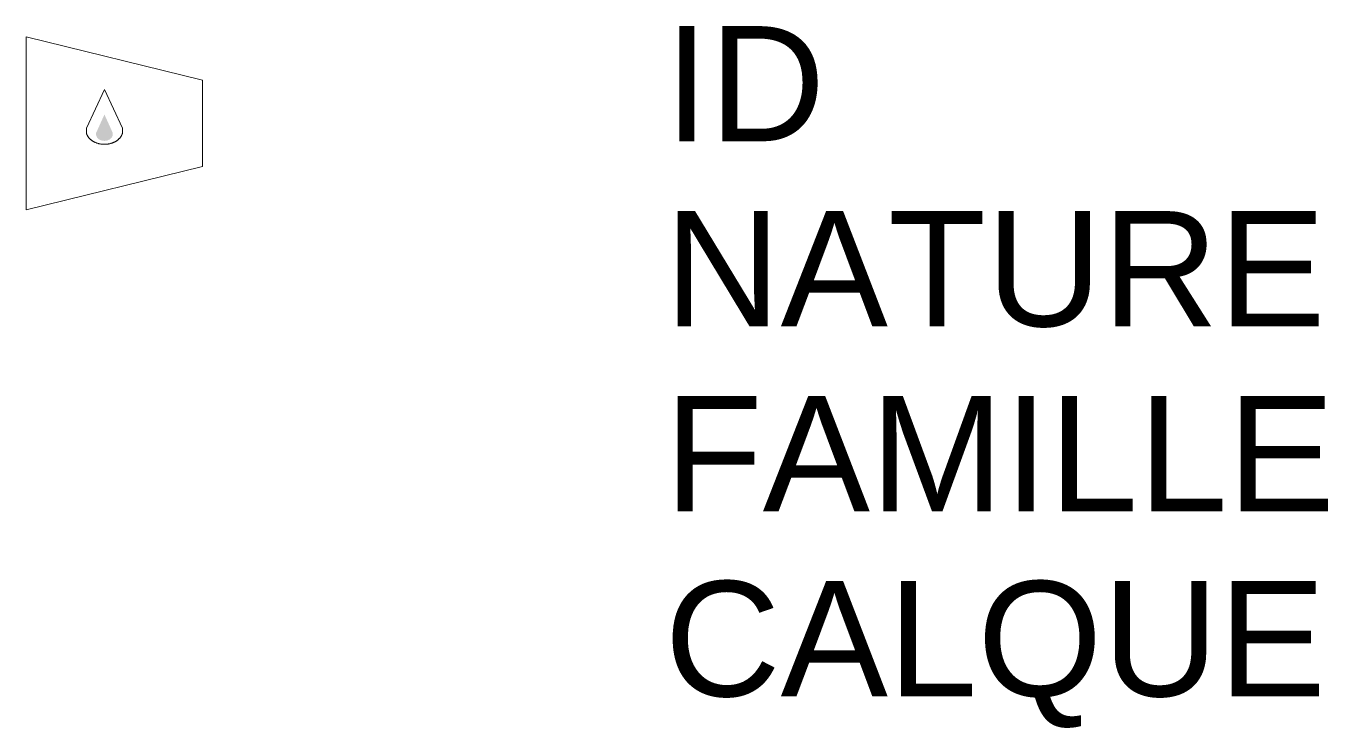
# Model space of a CAD drawing. Header units: metres. Extents: x -0.14 to 2.13, y -1.05 to 0.17.
import ezdxf

# ---------------------------------------------------------------- set-up
doc = ezdxf.new("R2010")
doc.units = ezdxf.units.M
doc.linetypes.add('Socle_Continu', pattern=[2.5, 2.5, 0])
doc.layers.add('GAZFL_SCT', color=40, linetype='Socle_Continu', lineweight=13)
doc.styles.get("Standard").update_dxf_attribs({"font": 'arial.ttf'})

msp = doc.modelspace()

# ---------------------------------------------------------------- hatches: boundary and pattern name
at = {"layer": 'GAZFL_SCT', "linetype": 'Socle_Continu'}
h = msp.add_hatch(color=256, dxfattribs=at)
edge = h.paths.add_edge_path()
edge.add_line((0, 0.0153), (-0.0144, -0.0165))
edge.add_line((-0.0144, -0.0165), (-0.0144, -0.0205))
edge.add_ellipse((0, -0.0195), major_axis=(-0.0145, 0), ratio=0.758629, start_angle=5.446, end_angle=174.554)
edge.add_line((0.0144, -0.0205), (0.0144, -0.0165))
edge.add_line((0.0144, -0.0165), (0, 0.0153))

# ---------------------------------------------------------------- linework, layer by layer
at = {"layer": 'GAZFL_SCT', "linetype": 'Socle_Continu', "flags": 128}
msp.add_lwpolyline([(-0.1362, 0.1504), (-0.1362, -0.1504), (0.1702, -0.0752), (0.1702, 0.0752)], close=True, dxfattribs=at)
at = {"layer": 'GAZFL_SCT', "linetype": 'Socle_Continu'}
msp.add_lwpolyline([(0.0314, -0.0165), (0.0314, -0.0086), (0, 0.059), (-0.0314, -0.0086), (-0.0314, -0.0165, 0.066358), (-0.0297, -0.0211, 0.1059), (-0.0226, -0.0293, 0.086348), (-0.0126, -0.0345, 0.076263), (0, -0.0364, 0.076263), (0.0126, -0.0345, 0.086348), (0.0226, -0.0293, 0.1059), (0.0297, -0.0211, 0.066358)], format="xyb", close=True, dxfattribs=at)

# ---------------------------------------------------------------- texts
at = {"layer": 'GAZFL_SCT', "linetype": 'Socle_Continu', "flags": 9}
for tag, p, s in [('ID', (0.9727, -0.0311), 'JP_0742'), ('NATURE', (0.9727, -0.3524), 'Cône de réduction'), ('FAMILLE', (0.9727, -0.6737), 'Gaz'), ('CALQUE', (0.9727, -0.9949), 'GAZFL_SCT')]:
    msp.add_attdef(tag, p, s, height=0.2, dxfattribs=at)

doc.saveas('drawing.dxf')
